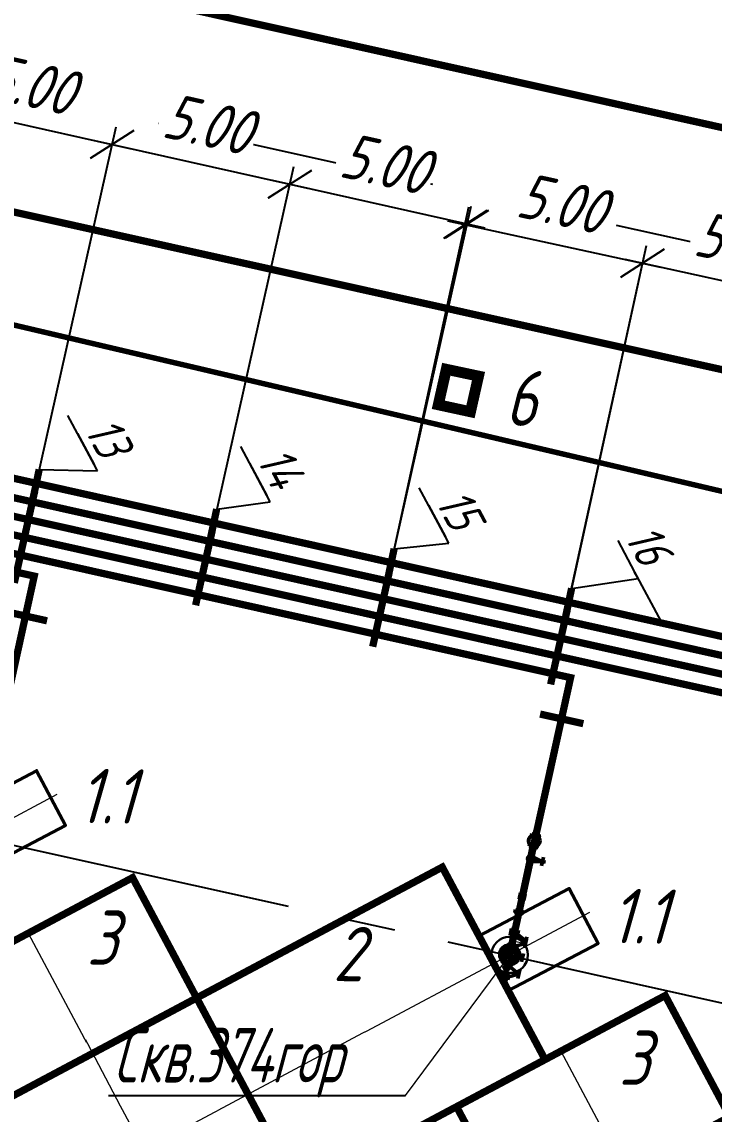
# Model space of a CAD drawing. Extents: x 5370511 to 5386565, y 1010429 to 1053793.
# Drawn here: x 5379832.48 to 5379851.52, y 1039465.04 to 1039495.09 of the extents above; entities that cross this region are included whole.
import ezdxf
from ezdxf import colors
from ezdxf.entities.mleader import LeaderData, LeaderLine
from ezdxf.math import Vec2, Vec3

# ---------------------------------------------------------------- set-up
doc = ezdxf.new("R2010")
doc.units = 0
doc.header["$PDMODE"] = 32
doc.header["$PDSIZE"] = 0.3
for name, pattern in [('DASHDOTX2', [50.8, 25.4, -12.7, 0, -12.7]), ('осевая2', [12.5, 8, -1.5, 1.5, -1.5]), ('Штрих 2x1', [3, 2, -1])]:
    doc.linetypes.add(name, pattern=pattern)
doc.layers.get('0').update_dxf_attribs({"linetype": 'CONTINUOUS'})
doc.layers.get('DEFPOINTS').update_dxf_attribs({"linetype": 'CONTINUOUS'})
for name, color, linetype in [('_0', 7, 'CONTINUOUS'), ('V_КП_куст_RED-CNT-MAJ', 7, 'CONTINUOUS'), ('ГП_опоры_схем', 7, 'CONTINUOUS'), ('ГП_Ось_проезда', 1, 'DASHDOTX2'), ('ГП_Ось_скважин', 1, 'CONTINUOUS'), ('ГП_проезд', 114, 'CONTINUOUS'), ('ГП_сооружения', 7, 'CONTINUOUS'), ('ОНиГМ сооружения', 7, 'CONTINUOUS')]:
    doc.layers.add(name, color=color, linetype=linetype)
doc.layers.add('ГП_экспл', color=170, linetype='CONTINUOUS', lineweight=25)
doc.layers.add('ТХ_трубопроводы_дренаж', color=250, linetype='CONTINUOUS', lineweight=35)
doc.styles.add('ГОСТ', font='gost_ful.shx', dxfattribs={"oblique": 15})
doc.styles.add('ГОСТ_НИПИ', font='gost_nipi.shx', dxfattribs={"oblique": 15})
doc.dimstyles.new('Модель М1000-Генплан', dxfattribs={"dimtxt": 1.25, "dimasz": 1, "dimexe": 0.5, "dimexo": 0, "dimgap": 0.5, "dimtad": 1, "dimzin": 0, "dimdsep": 46, "dimtxsty": 'ГОСТ', "dimblk": 'OBLIQUE', "dimcen": 0.09, "dimdle": 0.5, "dimaunit": 1, "dimadec": 0, "dimazin": 0, "dimtfac": 1, "dimtofl": 0, "dimtmove": 1, "dimatfit": 3, "dimldrblk": 'NONE', "dimfxl": 0.18, "dimtfill": 1, "dimtolj": 1, "dimtzin": 0, "dimarcsym": 0})

# ---------------------------------------------------------------- blocks, each defined once
blk = doc.blocks.new('A$C65CC1851')
at = {"layer": 'ОНиГМ сооружения', "color": 253, "lineweight": 50, "ltscale": 100}
for p, q in [((229.8920684871846, 4227.520214445423), (229.6697332665208, 4312.706613878603)), ((318.8920635324612, 4227.490516849153), (318.6732075091131, 4309.652273546904)), ((318.5990753617516, 3681.458198739012), (229.5990803165478, 3681.487896335311)), ((229.7445815484389, 3785.520239052159), (229.6720825860975, 3568.24988398602)), ((318.6738314062241, 3573.47603122599), (318.7445765936282, 3785.49054145586)), ((617.4043317308242, 3621.666600011231), (617.3242478913162, 3381.66531305539)), ((229.6900222572731, 3432.253946016077), (229.2121036920871, 2071.942495126103)), ((318.5899459964421, 3322.095884697861), (229.5899509512237, 3322.12558229416)), ((318.6232084946532, 3421.76547404076), (229.6232134494639, 3421.795171637059)), ((318.6595974613447, 3321.732414182392), (229.6596024161554, 3321.762111778662)), ((318.6765974317677, 3581.765465133358), (229.6766023865785, 3581.795162729628)), ((617.3636159951566, 3501.665794533765), (291.6591990735615, 3423.359586158243)), ((617.3636159951566, 3501.665794533765), (296.2549863016466, 3578.86591282353)), ((318.2493650020187, 2071.912785094813), (318.7014474263415, 3426.747471458366)), ((617.3640675462666, 3501.665956727695), (697.3640369555505, 3501.595995930955)), ((318.4495631604514, 2671.881716843433), (229.449568115233, 2671.911414439732)), ((318.2455459285702, 2171.881222311931), (229.2455508833227, 2171.910919908201)), ((318.1387895977532, 1851.943862519052), (229.1387945525203, 1851.973560115322)), ((229.1526425459015, 1411.837668426946), (229.3328651817137, 1951.942448149784)), ((293.9498133872985, 1823.098483491107), (253.9271253159095, 1755.111834511044)), ((253.9498156142072, 1823.111830725393), (253.9534861036227, 1834.11183011299)), ((253.9498156142072, 1823.111830725393), (293.9271230889863, 1755.098487276759)), ((253.9534861036227, 1834.11183011299), (293.9534838767431, 1834.098482878704)), ((257.4771862315829, 1834.110672681418), (257.4831872251671, 1851.121799025947)), ((257.4831872251671, 1851.121799025947), (289.8682401431288, 1851.110847400094)), ((289.8628886073566, 1834.099866191886), (289.8682401888655, 1851.110992753122)), ((293.9534838767431, 1834.098482878704), (293.9498133873276, 1823.098483491165)), ((318.2093232992047, 1951.912791775394), (318.0291563576902, 1411.974921029963)), ((176.0971159270557, 1519.144481771393), (176.0504943880951, 1331.613109702128)), ((176.0971148480894, 1519.140141516633), (229.1793029741966, 1519.126944933727)), ((318.0631008580385, 1511.974915270461), (229.063105812791, 1512.004612866789)), ((253.9260859517381, 1751.996989722247), (229.1426130239852, 1752.005259493249)), ((249.3758372954326, 1699.979693703586), (249.3656229511544, 1669.368576867739)), ((297.8758202565659, 1699.960491148988), (249.3758372954326, 1699.979693703586)), ((253.9234548265231, 1744.111835123447), (253.9271253159095, 1755.111834511044)), ((253.9234548265231, 1744.111835123447), (293.9234525996144, 1744.098487889161)), ((256.8405429671548, 1699.971487995557), (256.8413993975555, 1710.264826875064)), ((256.8413993976137, 1710.264826875064), (290.4216263979615, 1710.256782203156)), ((263.9234542697523, 1744.108498314861), (263.9005477580067, 1675.4605371668)), ((273.6431722841662, 1751.990410507628), (273.6426105466089, 1751.990410695085)), ((283.923453156327, 1744.101824697689), (283.899175434708, 1675.304981001071)), ((290.4175509658235, 1699.963444094872), (290.4216263979615, 1710.256782203156)), ((293.9271230889863, 1755.098487276759), (293.9234525996144, 1744.098487889161)), ((318.1426080692036, 1751.975561896979), (293.9260837248876, 1751.98364248802)), ((297.8758212639077, 1699.96351018647), (297.8655893238902, 1669.299661027791)), ((319.1143610344734, 1519.096759651846), (370.5984040756448, 1519.079580411257)), ((370.6143581672513, 1519.079575087701), (370.5518673988408, 1331.802529801062)), ((371.0023224022589, 1331.548058005515), (175.9122394268488, 1061.613140803878)), ((370.9122285708727, 1061.548073036771), (176.0023332581623, 1331.613125772594)), ((371.0504835321626, 1331.548041935021), (176.0504943880951, 1331.613109702128)), ((370.5651297708973, 1371.548206115142), (176.0604340720456, 1371.613273360534)), ((176.0704327531712, 1411.850858882652), (370.5785618673835, 1411.802525347332)), ((176.0774659103772, 1440.154318219109), (229.159675703122, 1440.141127763403)), ((176.0871535386395, 1479.1401370081), (229.1693633313407, 1479.126946552366)), ((319.0880049783445, 1440.110943914973), (370.5653408115613, 1440.093766912469)), ((319.1010138001875, 1479.096761878696), (370.6010109330091, 1479.079577314609)), ((636.5155260497704, 1263.763596932928), (371.4489047470561, 1398.995202074904)), ((636.4930025052454, 1196.263340850448), (371.8885761574784, 1331.494791766861)), ((636.5155260497704, 1263.763596932928), (570.0926567053102, 1230.198582326993)), ((636.5330444250139, 1316.263984328369), (636.4529605854477, 1076.262697372586)), ((636.555567969539, 1383.764240410877), (636.4754841300164, 1143.762953455036)), ((636.5363886594423, 1263.763578727841), (666.4208196479885, 1263.737444485276)), ((175.8855819671153, 981.7240561233484), (175.8722347328439, 941.724058350228)), ((370.8722238769114, 941.6589905830915), (175.8722347328439, 941.724058350228)), ((175.8855634626525, 981.6686006904638), (175.8988921924902, 1021.613143030729)), ((370.8855711111682, 981.658988356241), (175.8855819671153, 981.7240561233484)), ((175.8989106969384, 1021.668598463642), (175.9122394268488, 1061.613140803878)), ((175.8988921924902, 1021.613143030729), (370.8988813366013, 1021.54807526365)), ((370.9122285708727, 1061.548073036771), (175.9122394268488, 1061.613140803878)), ((228.5396211054176, 886.7275581637223), (228.5579665195546, 941.706478129141)), ((228.6771036835562, 1009.912415902509), (228.6715533132083, 993.2786476245965)), ((317.9697403191822, 993.2488505273359), (228.6715533132083, 993.2786476245965)), ((317.9752906895592, 1009.882618805277), (228.6771036835562, 1009.912415902509)), ((317.5397275065625, 887.0315802916302), (317.5579615648167, 941.6767805328127)), ((317.9752906895592, 1009.882618805277), (317.9697403191822, 993.2488505273359)), ((370.8855711111682, 981.658988356241), (370.8722238769114, 941.6589905830915)), ((370.8855526067346, 981.6035329233855), (370.8988813366013, 1021.54807526365)), ((370.8988998410205, 1021.603530696535), (370.9122285708727, 1061.548073036771)), ((636.4930025052454, 1196.263340850448), (371.6524584685394, 1061.494895010488)), ((636.1718007411837, 920.0695285613765), (636.0917169016466, 680.0682416055351)), ((636.4930025052454, 1196.263340850448), (666.3774334937625, 1196.237206607941)), ((218.2555089587113, 591.9043693295098), (218.2644368346664, 618.6601008339203)), ((636.1317588214297, 800.0688850834267), (300.0714051624527, 706.4612421800266)), ((636.1317588214297, 800.0688850834267), (300.2356407479965, 894.2641608380945)), ((328.2555028348579, 591.8676644352381), (328.2644307107548, 618.6233959396486)), ((636.1317588214297, 800.0688850834267), (666.0161898099468, 800.0427508409484)), ((370.7154133644071, 471.7174267824739), (175.6253303889971, 201.7825095808948)), ((175.7154242203396, 471.7824945496395), (175.7287714546546, 511.782492322789)), ((370.7154133644071, 471.7174267824739), (175.7154242203396, 471.7824945495522)), ((370.6253195330501, 201.7174418137583), (175.7154242203396, 471.7824945495522)), ((175.7287714546546, 511.782492322789), (175.742118688926, 551.7824900959095)), ((370.728760598693, 511.7174245556234), (175.7287714546546, 511.782492322789)), ((175.7421640904795, 551.9185529928072), (175.7555113247945, 591.9185507659859)), ((370.7421532345907, 551.853485225729), (175.7421640904795, 551.9185529928072)), ((370.7421532345907, 551.853485225729), (175.7421640904795, 551.9185529928072)), ((370.755500468862, 591.8534829988494), (175.7555113247945, 591.9185507659859)), ((228.4955493630841, 539.970860358444), (228.4899989927799, 523.337092080561)), ((317.7881859986956, 523.3072949833004), (228.4899989927799, 523.337092080561)), ((317.7937363690871, 539.9410632612417), (228.4955493630841, 539.970860358444)), ((317.7937363690871, 539.9410632612417), (317.7881859986956, 523.3072949833004)), ((370.7154133644362, 471.7174267825321), (370.728760598693, 511.7174245556234)), ((370.728760598693, 511.7174245556234), (370.7421078329935, 551.7174223288021)), ((370.7421532345907, 551.853485225729), (370.755500468862, 591.8534829988494)), ((635.7481826187868, 336.6289829003508), (370.9074671812414, 201.664540512953)), ((635.7481826187868, 336.6289829003508), (371.1435848701803, 471.6644372693263)), ((635.7882245387009, 456.6296263782133), (635.7081406991347, 216.628339422401)), ((635.7481826188159, 336.6289829002344), (665.6326136073621, 336.6028486576979)), ((175.5986359203816, 121.782514034654), (175.6253303889971, 201.7825095808948)), ((175.5986359203816, 121.782514034654), (370.5986250644492, 121.7174462675466)), ((370.6119722987642, 161.7174440406088), (175.6119831547257, 161.7825118077453)), ((175.6119831547257, 161.7825118077453), (370.6119722987642, 161.7174440406088)), ((175.6119831547257, 161.7825118077453), (369.6190135498327, 161.7177753719734)), ((370.6253195330501, 201.7174418137583), (175.6253303889971, 201.7825095808948)), ((236.5700706883508, 40.01216448246851), (236.5633970711933, 20.01216559583554)), ((309.5675363022019, 19.98780551011441), (236.5633970707713, 20.01216559522436)), ((236.5638219840766, 40.01630986336386), (309.5638179200905, 39.99195116083138)), ((236.5796778705844, 75.01216322521213), (236.5659273929487, 40.01216586498776)), ((309.5679612154781, 39.99194977828301), (236.5679652795079, 40.0163084808446)), ((236.5700706883799, 40.0121644824394), (309.5700666243065, 39.98780577990692)), ((309.5817454543139, 74.98780383137637), (236.5817495183437, 75.01216253396706)), ((243.1033707851893, 121.7599889956473), (243.0877712051151, 75.00999159895582)), ((303.1033674448845, 121.7399681442184), (303.0877678648103, 74.98997074749786)), ((309.5742099197232, 39.98780439735856), (309.5675363025512, 19.9878055107838)), ((309.5700666243065, 39.98780577990692), (309.5817454543139, 74.98780383137637)), ((370.5986250644492, 121.7174462675466), (370.6253195330501, 201.7174418137583))]:
    blk.add_line(p, q, dxfattribs=at)
at = {"layer": 'ОНиГМ сооружения', "color": 253, "lineweight": 18, "ltscale": 0.7}
for p, q in [((273.0587930670881, -1.997625804506242e-05), (273.815856149944, 4309.793726223783)), ((434.3183136330335, 4006.451989013585), (114.3183314478956, 4006.558766887843)), ((663.7984818273981, 3501.650300107081), (194.1719136876927, 3501.807005511539)), ((205.3952300720557, 2441.919567653764), (341.7879238572496, 2441.874056020286)), ((504.1907893313473, 1263.879066308669), (636.5155260497704, 1263.763596932928)), ((274.2705545954377, 1196.580108109687), (636.4930025052454, 1196.263340850448)), ((6.360904080793262e-06, 800.3791760177992), (636.1317588214297, 800.0688850834267)), ((273.1703718766221, 336.7499681817135), (635.7481826189323, 336.6289829002926))]:
    blk.add_line(p, q, dxfattribs=at)
at = {"layer": 'ОНиГМ сооружения', "color": 253, "lineweight": 50, "ltscale": 0.7}
for p, q in [((354.1269276867097, 3501.385616378131), (354.1534106046165, 3501.385607541306)), ((293.80252307716, 3196.823459256964), (253.8025253039086, 3196.836806491192)), ((293.6689526504488, 2796.529536339745), (253.668954877241, 2796.542883574031)), ((293.712593002012, 2996.545408895763), (253.7125952287752, 2996.558756130078)), ((273.6160439696978, 1672.522437656415), (273.6757136842061, 1851.116323212977)), ((318.1031427809794, 1631.975568384776), (229.103147735761, 1632.005265981017)), ((311.5615199832246, 1788.670643430785), (236.5749935987405, 1788.641117753577))]:
    blk.add_line(p, q, dxfattribs=at)
at = {"layer": 'ОНиГМ сооружения', "color": 253, "lineweight": 50}
for p, q in [((205.4235929449351, 2526.919562921685), (205.36686719922, 2356.919572385843)), ((229.1199423148937, 2526.911655903095), (205.4235929449351, 2526.919562921685)), ((341.8162867301289, 2526.874051288236), (319.0202403408475, 2526.881657892955)), ((341.8162867301289, 2526.874051288236), (341.7595609843993, 2356.874060752336)), ((229.0632165691932, 2356.911665367254), (205.36686719922, 2356.919572385843)), ((341.7595609843993, 2356.874060752336), (318.0632116144698, 2356.881967770983))]:
    blk.add_line(p, q, dxfattribs=at)
for points in [[(334.3770470309973, 4182.485347301146), (318.8920635324321, 4227.490516849153), (229.8920684871846, 4227.520214445423), (214.3770537115488, 4182.525389003917)], [(334.2595913693076, 3830.485366897396), (318.7445765936282, 3785.49054145586), (229.7445815484389, 3785.520239052159), (214.2595980499027, 3830.525408600224)], [(333.6820665973064, 1981.907630486996), (318.1720570345351, 1951.912804210471), (229.1720619892585, 1951.942501806712), (213.6820732778724, 1981.947672189883)], [(333.7020874487207, 2041.907627146749), (318.2120987373637, 2071.912797529891), (229.2121036920871, 2071.942495126103), (213.7020941292867, 2041.947668849549)]]:
    blk.add_lwpolyline(points, dxfattribs=at)
at = {"layer": 'ОНиГМ сооружения', "color": 253, "lineweight": 50, "ltscale": 100}
for points in [[(169.277619321394, 3884.540421232523), (379.3590257594769, 4128.47033466876)], [(379.2776076303562, 3884.470348252536), (169.3590374504856, 4128.540407648776)]]:
    blk.add_lwpolyline(points, dxfattribs=at)
at = {"layer": 'ОНиГМ сооружения', "color": 253, "lineweight": 50}
for points in [[(169.3680468336242, 4155.540406145621), (379.3680351426301, 4155.470333165664), (379.3590257594769, 4128.47033466876), (169.3590374504856, 4128.540407648776)], [(169.3770562167629, 4182.540404642525), (379.3770445257542, 4182.470331662509), (379.3680351426301, 4155.470333165664), (169.3680468336242, 4155.540406145621)], [(169.2596005551168, 3830.540424238774), (379.2595888641081, 3830.470351258758), (379.2685982472758, 3857.470349755662), (169.2686099382699, 3857.540422735648)], [(169.2686099382699, 3857.540422735648), (379.2685982472758, 3857.470349755662), (379.2776076303562, 3884.470348252536), (169.277619321394, 3884.540421232523)], [(168.6920862088446, 2011.962686158309), (378.6920745177777, 2011.892613178294), (378.6820640920923, 1981.892614848446), (168.6820757830283, 1981.962687828403)], [(168.7020966345153, 2041.962684488157), (378.7020849434775, 2041.892611508141), (378.6920745177777, 2011.892613178294), (168.6920862088446, 2011.962686158309)]]:
    blk.add_lwpolyline(points, close=True, dxfattribs=at)
at = {"layer": 'ОНиГМ сооружения', "color": 253, "lineweight": 50, "ltscale": 100}
blk.add_lwpolyline([(434.24132480403, -172.6700558683507), (-655.4082457076822, 1132.191551155048), (1493.775577624916, 2926.908490821385), (2583.425148136657, 1622.046883798045)], close=True, dxfattribs=at)
for centre, radius in [((274.5927105518931, 4006.844807974325), 160), ((274.1499054405722, 3501.780318385165), 79.97799620540171), ((274.1499054405722, 3501.780318385165), 52.44475474346836), ((274.1499054405722, 3501.780318385165), 36.52771521446993), ((273.712594115379, 2996.552082512935), 20.0000000000291), ((273.802524190527, 3196.830132874078), 20.0000000000291), ((273.668953763874, 2796.536209956917), 20.0000000000291), ((273.3250783554686, 800.3860052749224), 97.49999999997088)]:
    blk.add_circle(centre, radius, dxfattribs=at)
for centre, radius, start, end in [((274.0681118312059, 1789.024035692681), 37.49507355567766, 120.5543972184455, 239.2817281779408), ((274.0681118312059, 1789.024035692681), 37.49507355567766, 300.3384556097772, 59.74894497260394), ((273.562587814813, 1632.022132707818), 44.49999999999999, 359.9808816765033, 179.9808813129825), ((275.7805462395772, 797.6492997129681), 275.7940506979652, 111.2304638229099, 179.4328632383517), ((273.7238275106065, 800.3858722199511), 190.0000000000331, 120.9954878267041, 180.0104438879048), ((273.7238275106065, 800.3858722199511), 189.9999999999979, 15.22685054395937, 59.24647219815556), ((273.7238275105919, 800.3858722199802), 272.4999999999999, 5.311186511845752, 69.10560410118845), ((275.783270858723, 803.1238023895712), 275.7969215763479, 180.5701952812373, 248.7313309546304), ((273.7238275106065, 800.3858722199511), 189.9999999999979, 180.0104438879048, 344.6728989496829), ((273.7238275105919, 800.3858722199802), 272.4999999999999, 290.8561588891491, 354.5885770036567), ((273.0732447927585, 43.31000073542236), 43.31002312284319, 212.5429526077698, 327.4188103810236)]:
    blk.add_arc(centre, radius, start, end, dxfattribs=at)
blk.add_spline([(229.8155336661439, 4312.791225858469), (256.3139053254272, 4321.638871287578), (295.5708825115289, 4300.259082018223), (318.6732075090986, 4309.652273546846), (319.0597445426101, 4309.425809421198)], degree=3, dxfattribs=at)
blk = doc.blocks.new('22')
at = {"layer": 'ОНиГМ сооружения', "color": 253, "lineweight": 18}
for p, q in [((-424.9234061357565, -5.590775122866035), (-424.9234061376192, 11.40922487527132)), ((-421.9227852644399, 8.909224869683385), (-409.9300340842456, 8.909224828705192))]:
    blk.add_line(p, q, dxfattribs=at)
at = {"layer": 'ОНиГМ сооружения', "color": 253, "linetype": 'Штрих 2x1', "const_width": 0.2000000000000001}
blk.add_lwpolyline([(-421.9234051085077, 12.15922609437257), (-409.9234048882499, 12.15922483056784), (-409.9221652047709, 5.659226330928504), (-421.9221654250287, 5.659226325340569)], close=True, dxfattribs=at)
at = {"layer": 'ОНиГМ сооружения', "color": 253, "const_width": 0.2000000000000001}
blk.add_lwpolyline([(-427.9234061357565, -5.59077512472868), (-421.9234061348252, -5.590775121003389), (-421.9234048621729, 8.415901479311287), (-427.9234060808085, 8.411362650804222)], close=True, dxfattribs=at)
at = {"layer": 'ОНиГМ сооружения', "lineweight": 30}
blk.add_circle((-424.9234061348252, 8.909224879927933), 0.4999999999999999, dxfattribs=at)
at = {"layer": 'ОНиГМ сооружения', "color": 253, "ltscale": 100, "xscale": 0.001, "yscale": 0.001, "zscale": 0.001, "rotation": 49.75852423724896}
blk.add_blockref('A$C65CC1851', (-424.4896373949014, 8.184060024097562), dxfattribs=at)
blk = doc.blocks.new('77')
at = {"layer": 'ГП_опоры_схем', "color": 253, "const_width": 0.2}
for points in [[(-30.3053783820942, -27.59619983565062), (25.1851463727653, 37.10345481242985), (31.50255876360461, 31.68524152133614)], [(15.68957402464002, 24.80317851901054), (14.09545172983781, 26.1702272798866)], [(15.63610050780699, 24.84911393560469), (14.14895709278062, 26.12432917486876)], [(15.63610050780699, 24.84911393560469), (14.14895709278062, 26.12432917486876)], [(12.47391688544303, 20.97349573671818), (10.87979459087364, 22.34054449666291)], [(9.178843006957322, 17.21193568315357), (7.584720712155104, 18.57898444309831)], [(6.290949995163828, 13.10278206318617), (4.330163406440988, 14.78430536203086)], [(6.237508969381452, 13.14875540696084), (4.3836704287678, 14.73840919230133)], [(6.237508969381452, 13.14875540696084), (4.3836704287678, 14.73840919230133)]]:
    blk.add_lwpolyline(points, dxfattribs=at)
at = {"layer": 'ГП_опоры_схем', "color": 1, "const_width": 0.2}
for points in [[(13.63156379666179, 26.55422551650554), (14.2280235318467, 26.05339813325554)], [(10.3745784657076, 22.76068377494812), (10.97103820112534, 22.25985639169812)], [(7.117593134753406, 18.96714203525335), (7.714052870636806, 18.46631465200335)], [(3.860378549899906, 15.17333327047527), (4.456838285317644, 14.67250588722527)]]:
    blk.add_lwpolyline(points, dxfattribs=at)
at = {"layer": 'ГП_опоры_схем', "color": 253, "const_width": 0.2, "elevation": 5.528364043543425e-10}
for points in [[(17.06672838144004, 25.08862169086933), (16.27425759797916, 24.16459516528994)], [(7.637132913339883, 13.40726608224213), (6.844662130111828, 12.48323955573142)]]:
    blk.add_lwpolyline(points, dxfattribs=at)
at = {"layer": 'ГП_сооружения', "lineweight": 30, "const_width": 0.2999999999999998}
blk.add_lwpolyline([(6.691620114957914, 26.34793790057302), (7.27441580966115, 27.04145407676697), (8.035581261385232, 26.38551658950746), (7.450009440071881, 25.69439049530774)], close=True, dxfattribs=at)
at = {"layer": 'ТХ_трубопроводы_дренаж', "color": 84, "ltscale": 5, "const_width": 0.2000000000000001}
blk.add_lwpolyline([(-23.32947281375527, -17.09355361573398), (53.35986332106404, 72.22959899157286)], dxfattribs=at)
at = {"layer": 'ТХ_трубопроводы_дренаж', "color": 253, "ltscale": 5, "const_width": 0.2000000000000001}
for points in [[(-31.15869610849768, -27.05505161453038), (43.95464348280802, 60.52399278059602), (51.02646204875782, 54.45875293575227)], [(-30.68319801660255, -27.26870585139841), (34.55475944885984, 48.79605180770159), (41.26497985702008, 43.07377681974322)], [(-29.92755872779526, -27.92369383666664), (15.78473531990312, 25.37494861055166), (21.7260241121985, 20.30896281450987)], [(-29.64150296361186, -28.33215458225459), (6.385679464787245, 13.67404866218567), (11.97642255597748, 8.909754571504891)]]:
    blk.add_lwpolyline(points, dxfattribs=at)
at = {"layer": '_0', "lineweight": 15}
for p in [(456.4259649012238, 22.77617477718741), (446.649430249352, 11.39989607036114), (436.9004466214683, -9.313225746154785e-10)]:
    blk.add_blockref('22', p, dxfattribs=at)
blk = doc.blocks.new('_None')
blk = doc.blocks.new('_Oblique')
at = {"color": 0, "linetype": 'ByBlock', "lineweight": -2}
blk.add_line((-0.5, -0.5), (0.5, 0.5), dxfattribs=at)
blk = doc.blocks.new('*D338')
at = {"layer": '_0', "color": 0, "lineweight": -2, "transparency": 16777216}
for p, q in [((5379827.957848848, 1039483.472340375), (5379830.16084699, 1039493.303630445)), ((5379829.563617256, 1039492.925058595), (5379835.454403387, 1039491.605049644)), ((5379832.872833395, 1039482.370989306), (5379835.075831537, 1039492.202279377))]:
    blk.add_line(p, q, dxfattribs=at)
at = {"layer": 'DEFPOINTS', "color": 0, "lineweight": 15, "transparency": 16777216}
for p in [(5379834.966502596, 1039491.714378584), (5379827.957848848, 1039483.472340373), (5379832.872833395, 1039482.370989305)]:
    blk.add_point(p, dxfattribs=at)
at = {"layer": '_0', "color": 0, "lineweight": -2, "transparency": 16777216}
for p, rotation in [((5379830.051518048, 1039492.815729654), 167.3697837585457), ((5379834.966502596, 1039491.714378585), 347.3697837585457)]:
    blk.add_blockref('_Oblique', p, dxfattribs=dict(at, rotation=rotation))
at = {"layer": '_0', "color": 0, "lineweight": 15, "transparency": 16777216, "insert": (5379832.739325209, 1039493.366076039), "char_height": 1.25, "attachment_point": 5, "rotation": 347.3697837585456, "style": 'ГОСТ', "bg_fill": 3, "box_fill_scale": 1.1, "bg_fill_color": 256, "bg_fill_true_color": 13158600, "bg_fill_transparency": 0}
blk.add_mtext('\\A1;5.00', dxfattribs=at)
blk = doc.blocks.new('*D339')
at = {"layer": '_0', "color": 0, "lineweight": -2, "transparency": 16777216}
for p, q in [((5379832.87252967, 1039482.369632103), (5379835.072788656, 1039492.20151863)), ((5379834.47566428, 1039491.822780621), (5379840.339442763, 1039490.510536905)), ((5379837.760445769, 1039481.275774755), (5379839.960704755, 1039491.107661281))]:
    blk.add_line(p, q, dxfattribs=at)
at = {"layer": 'DEFPOINTS', "color": 0, "lineweight": 15, "transparency": 16777216}
for p in [(5379839.851511572, 1039490.619730088), (5379832.872529671, 1039482.369632103), (5379837.760445768, 1039481.275774755)]:
    blk.add_point(p, dxfattribs=at)
at = {"layer": '_0', "color": 0, "lineweight": -2, "transparency": 16777216}
for p, rotation in [((5379834.963595472, 1039491.713587437), 167.3857257523914), ((5379839.851511572, 1039490.619730089), 347.3857257523914)]:
    blk.add_blockref('_Oblique', p, dxfattribs=dict(at, rotation=rotation))
at = {"layer": '_0', "color": 0, "lineweight": 15, "transparency": 16777216, "insert": (5379837.608111521, 1039492.275063626), "char_height": 1.25, "attachment_point": 5, "rotation": 347.3857257523914, "style": 'ГОСТ', "bg_fill": 3, "box_fill_scale": 1.1, "bg_fill_color": 256, "bg_fill_true_color": 13158600, "bg_fill_transparency": 0}
blk.add_mtext('\\A1;5.00', dxfattribs=at)
blk = doc.blocks.new('*D340')
at = {"layer": '_0', "color": 0, "lineweight": -2, "transparency": 16777216}
for p, q in [((5379837.760051007, 1039481.274009419), (5379839.95863078, 1039491.105863909)), ((5379839.361567752, 1039490.727029196), (5379845.214026382, 1039489.418314021)), ((5379842.636611897, 1039480.183522559), (5379844.83519167, 1039490.01537705))]:
    blk.add_line(p, q, dxfattribs=at)
at = {"layer": 'DEFPOINTS', "color": 0, "lineweight": 15, "transparency": 16777216}
for p in [(5379844.726077512, 1039489.527428177), (5379837.760051007, 1039481.274009419), (5379842.636611897, 1039480.183522558)]:
    blk.add_point(p, dxfattribs=at)
at = {"layer": '_0', "color": 0, "lineweight": -2, "transparency": 16777216}
for p, rotation in [((5379839.849516623, 1039490.617915039), 167.3950053248006), ((5379844.726077512, 1039489.527428179), 347.3950053248006)]:
    blk.add_blockref('_Oblique', p, dxfattribs=dict(at, rotation=rotation))
at = {"layer": '_0', "color": 0, "lineweight": 15, "transparency": 16777216, "insert": (5379842.477025478, 1039491.184022589), "char_height": 1.25, "attachment_point": 5, "rotation": 347.39500532480065, "style": 'ГОСТ', "bg_fill": 3, "box_fill_scale": 1.1, "bg_fill_color": 256, "bg_fill_true_color": 13158600, "bg_fill_transparency": 0}
blk.add_mtext('\\A1;5.00', dxfattribs=at)
blk = doc.blocks.new('*D341')
at = {"layer": '_0', "color": 0, "lineweight": -2, "transparency": 16777216}
for p, q in [((5379842.636537266, 1039480.183180004), (5379844.775083711, 1039489.998663524)), ((5379844.180104258, 1039489.616564781), (5379850.036754403, 1039488.34054834)), ((5379847.516109214, 1039479.120044274), (5379849.65465566, 1039488.935527794))]:
    blk.add_line(p, q, dxfattribs=at)
at = {"layer": 'DEFPOINTS', "color": 0, "lineweight": 15, "transparency": 16777216}
for p in [(5379849.548215305, 1039488.446988695), (5379842.636537267, 1039480.183180003), (5379847.516109214, 1039479.120044273)]:
    blk.add_point(p, dxfattribs=at)
at = {"layer": '_0', "color": 0, "lineweight": -2, "transparency": 16777216}
for p, rotation in [((5379844.668643356, 1039489.510124426), 167.7087771267343), ((5379849.548215305, 1039488.446988696), 347.7087771267343)]:
    blk.add_blockref('_Oblique', p, dxfattribs=dict(at, rotation=rotation))
at = {"layer": '_0', "color": 0, "lineweight": 15, "transparency": 16777216, "insert": (5379847.340101194, 1039490.094269794), "char_height": 1.25, "attachment_point": 5, "rotation": 347.70877712673433, "style": 'ГОСТ', "bg_fill": 3, "box_fill_scale": 1.1, "bg_fill_color": 256, "bg_fill_true_color": 13158600, "bg_fill_transparency": 0}
blk.add_mtext('\\A1;5.00', dxfattribs=at)
blk = doc.blocks.new('*D342')
at = {"layer": '_0', "color": 0, "lineweight": -2, "transparency": 16777216}
for p, q in [((5379847.516034524, 1039479.119701455), (5379849.654580969, 1039488.935184976)), ((5379849.059601516, 1039488.553086233), (5379854.916251662, 1039487.277069792)), ((5379852.395606473, 1039478.056565724), (5379854.534152918, 1039487.872049245))]:
    blk.add_line(p, q, dxfattribs=at)
at = {"layer": 'DEFPOINTS', "color": 0, "lineweight": 15, "transparency": 16777216}
for p in [(5379854.427712563, 1039487.383510146), (5379847.516034525, 1039479.119701454), (5379852.395606473, 1039478.056565723)]:
    blk.add_point(p, dxfattribs=at)
at = {"layer": '_0', "color": 0, "lineweight": -2, "transparency": 16777216}
for p, rotation in [((5379849.548140614, 1039488.446645878), 167.7087771267343), ((5379854.427712563, 1039487.383510147), 347.7087771267343)]:
    blk.add_blockref('_Oblique', p, dxfattribs=dict(at, rotation=rotation))
at = {"layer": '_0', "color": 0, "lineweight": 15, "transparency": 16777216, "insert": (5379852.219598455, 1039489.030791247), "char_height": 1.25, "attachment_point": 5, "rotation": 347.70877712673433, "style": 'ГОСТ', "bg_fill": 3, "box_fill_scale": 1.1, "bg_fill_color": 256, "bg_fill_true_color": 13158600, "bg_fill_transparency": 0}
blk.add_mtext('\\A1;5.00', dxfattribs=at)

msp = doc.modelspace()

# ---------------------------------------------------------------- linework, layer by layer
at = {"lineweight": 15}
msp.add_line((5379843.031028322, 1039465.55059008), (5379845.872316486, 1039469.373237493), dxfattribs=at)
at = {"layer": 'V_КП_куст_RED-CNT-MAJ', "color": 40, "lineweight": 15, "const_width": 0.15, "elevation": 49}
msp.add_lwpolyline([(5379930.151836905, 1039469.764819965), (5379922.87442618, 1039468.394587084), (5379916.289906364, 1039467.153352813), (5379903.836373996, 1039469.926721312), (5379777.427464971, 1039499.632688846), (5379767.544226262, 1039502.108078629), (5379765.834590768, 1039503.189634673), (5379759.732622855, 1039504.984376181)], dxfattribs=at)
at = {"layer": 'ГП_Ось_проезда', "color": 253, "ltscale": 0.2}
msp.add_lwpolyline([(5379760.557248451, 1039470.73379925), (5379768.708722563, 1039507.337125192), (5379921.954656829, 1039473.209663687), (5379913.803182715, 1039436.606337748)], close=True, dxfattribs=at)
at = {"layer": 'ГП_Ось_скважин', "color": 253, "linetype": 'осевая2'}
msp.add_lwpolyline([(5379746.584625736, 1039491.518046781), (5379920.149313151, 1039452.865601412)], dxfattribs=at)
at = {"layer": 'ГП_проезд', "color": 253, "const_width": 0.2}
msp.add_lwpolyline([(5379765.583250069, 1039462.187596411), (5379755.813104722, 1039464.363500284), (5379766.242900648, 1039511.215898094), (5379925.833405472, 1039475.675487734), (5379916.26900918, 1039432.727585297), (5379900.538387608, 1039436.23071831, 0.4134332961941753), (5379893.381115825, 1039431.694023446), (5379893.143758839, 1039430.63449859), (5379886.799182341, 1039432.04742077), (5379887.029505293, 1039433.07575203, 0.4149942592872639), (5379882.480705225, 1039440.252121466), (5379835.156030585, 1039450.791214575, 0.4142135623195276), (5379827.995262576, 1039446.238918283), (5379827.770474794, 1039445.229532689), (5379821.44470617, 1039446.638266399, 0.3099728372466951), (5379817.347134067, 1039450.659868116), (5379765.583250069, 1039462.187596411)], format="xyb", dxfattribs=at)
msp.add_lwpolyline([(5379765.740234216, 1039479.056161118), (5379769.870314433, 1039497.601846263, -0.4142134793430193), (5379777.031080781, 1039502.154142926), (5379912.219373109, 1039472.048070196, -0.4142136454082741), (5379916.771671062, 1039464.887301819), (5379912.641590845, 1039446.341616675, -0.4142134793289701), (5379905.480824498, 1039441.789320014), (5379770.292532169, 1039471.895392741, -0.4142136454057272)], format="xyb", close=True, dxfattribs=at)
at = {"layer": 'ОНиГМ сооружения', "lineweight": 30}
msp.add_circle((5379845.891717466, 1039469.421441574), 0.4999999999999999, dxfattribs=at)
msp.add_circle((5379845.891717466, 1039469.421441574), 0.4999999999999999, dxfattribs=at)

# ---------------------------------------------------------------- texts
at = {"layer": 'ГП_экспл', "color": 0, "style": 'ГОСТ', "oblique": 15}
for s, rotation, p in [('6', 0.8953654390329426, (5379845.769205427, 1039483.965297466, -1.801899746256552e-05)), ('1.1', 359.1033826822368, (5379834.024266, 1039473.049709649, -1.80184445620326e-05)), ('1.1', 359.1033826822368, (5379848.656229908, 1039469.745549799, -1.80184445620326e-05)), ('3', 359.1033826822368, (5379834.26188917, 1039469.152940085, -1.801899746256552e-05)), ('2', 359.1033826822368, (5379841.036781111, 1039468.702493057)), ('3', 359.1033826822368, (5379848.893853073, 1039465.848780236, -1.801899746256552e-05))]:
    msp.add_text(s, height=1.5, rotation=rotation, dxfattribs=at).set_placement(p)

# ---------------------------------------------------------------- leaders
at = {"layer": '_0', "color": 4, "lineweight": 15}
ml = msp.add_multileader_mtext('Standard', dxfattribs=at)
ml.set_content('\\L{\\L13}', color=4, style='ГОСТ_НИПИ')
ml.set_leader_properties()
ml.set_arrow_properties(name='NONE')
ml.build(insert=Vec2(0, 0))
ml.multileader.update_dxf_attribs({"text_left_attachment_type": 8, "text_right_attachment_type": 8, "dogleg_length": 0.2, "arrow_head_size": 0})
ctx = ml.context
ctx.base_point, ctx.char_height, ctx.arrow_head_size, ctx.landing_gap_size, ctx.plane_origin, ctx.plane_x_axis, ctx.plane_y_axis = Vec3(5379833.883807312, 1039484.006864823), 1, 0, 0, Vec3(5379832.958036714, 1039482.772878602), Vec3(0.4702288900906857, -0.8825444979852755), Vec3(0.8825444979852755, 0.4702288900906857)
ctx.left_attachment, ctx.right_attachment, ctx.text_align_type = 8, 8, 2
notes = []
notes.append((ctx, [(1, (1, 1, 0), (5379834.563374254, 1039482.731426247), (-0.4702288900906857, 0.8825444979852755), 0.2000000000000001, [(0, [(5379832.958036714, 1039482.772878602)], 0, [])])]))
ctx.mtext.insert, ctx.mtext.text_direction, ctx.mtext.rotation, ctx.mtext.alignment, ctx.mtext.flow_direction = Vec3(5379835.528381875, 1039483.472209816), Vec3(0.4702288900906857, -0.8825444979852755), 5.201939092949404, 3, 5
ml = msp.add_multileader_mtext('Standard', dxfattribs=at)
ml.set_content('\\L{\\L14}', color=4, style='ГОСТ_НИПИ')
ml.set_leader_properties()
ml.set_arrow_properties(name='NONE')
ml.build(insert=Vec2(0, 0))
ml.multileader.update_dxf_attribs({"text_left_attachment_type": 8, "text_right_attachment_type": 8, "dogleg_length": 0.2, "arrow_head_size": 0})
ctx = ml.context
ctx.base_point, ctx.char_height, ctx.arrow_head_size, ctx.landing_gap_size, ctx.plane_origin, ctx.plane_x_axis, ctx.plane_y_axis = Vec3(5379838.729394669, 1039482.974637987), 1, 0, 0, Vec3(5379837.837878165, 1039481.682200276), Vec3(0.4702288900906857, -0.8825444979852755), Vec3(0.8825444979852755, 0.4702288900906857)
ctx.left_attachment, ctx.right_attachment, ctx.text_align_type = 8, 8, 2
notes.append((ctx, [(1, (1, 1, 0), (5379839.311763576, 1039481.881624592), (-0.4702288900906857, 0.8825444979852755), 0.2000000000000001, [(0, [(5379837.837878165, 1039481.682200276)], 0, [])])]))
ctx.mtext.insert, ctx.mtext.text_direction, ctx.mtext.rotation, ctx.mtext.alignment, ctx.mtext.flow_direction = Vec3(5379840.276771196, 1039482.62240816), Vec3(0.4702288900906857, -0.8825444979852755), 5.201939092949404, 3, 5
ml = msp.add_multileader_mtext('Standard', dxfattribs=at)
ml.set_content('\\L{\\L15}', color=4, style='ГОСТ_НИПИ')
ml.set_leader_properties()
ml.set_arrow_properties(name='NONE')
ml.build(insert=Vec2(0, 0))
ml.multileader.update_dxf_attribs({"text_left_attachment_type": 8, "text_right_attachment_type": 8, "dogleg_length": 0.2, "arrow_head_size": 0})
ctx = ml.context
ctx.base_point, ctx.char_height, ctx.arrow_head_size, ctx.landing_gap_size, ctx.plane_origin, ctx.plane_x_axis, ctx.plane_y_axis = Vec3(5379843.543637423, 1039482.017748084), 1, 0, 0, Vec3(5379842.717376152, 1039480.591598714), Vec3(0.4702288900906857, -0.8825444979852755), Vec3(0.8825444979852755, 0.4702288900906857)
ctx.left_attachment, ctx.right_attachment, ctx.text_align_type = 8, 8, 2
notes.append((ctx, [(1, (1, 1, 0), (5379844.223204365, 1039480.742309509), (-0.4702288900906857, 0.8825444979852755), 0.2000000000000001, [(0, [(5379842.717376152, 1039480.591598714)], 0, [])])]))
ctx.mtext.insert, ctx.mtext.text_direction, ctx.mtext.rotation, ctx.mtext.alignment, ctx.mtext.flow_direction = Vec3(5379845.188211985, 1039481.483093077), Vec3(0.4702288900906857, -0.8825444979852755), 5.201939092949404, 3, 5
ml = msp.add_multileader_mtext('Standard', dxfattribs=at)
ml.set_content('\\L{\\L16}', color=4, style='ГОСТ_НИПИ')
ml.set_leader_properties()
ml.set_arrow_properties(name='NONE')
ml.build(insert=Vec2(0, 0))
ml.multileader.update_dxf_attribs({"text_left_attachment_type": 8, "text_right_attachment_type": 8, "dogleg_length": 0.2, "arrow_head_size": 0})
ctx = ml.context
ctx.base_point, ctx.char_height, ctx.arrow_head_size, ctx.landing_gap_size, ctx.plane_origin, ctx.plane_x_axis, ctx.plane_y_axis = Vec3(5379848.822056046, 1039480.898623026), 1, 0, 0, Vec3(5379847.596874141, 1039479.500997153), Vec3(0.4702288900906857, -0.8825444979852755), Vec3(0.8825444979852755, 0.4702288900906857)
ctx.left_attachment, ctx.right_attachment, ctx.text_align_type = 8, 8, 2
notes.append((ctx, [(1, (1, 1, 0), (5379849.422424589, 1039479.771827191), (-0.4702288900906857, 0.8825444979852755), 0.2000000000000001, [(0, [(5379847.596874141, 1039479.500997153)], 0, [])])]))
ctx.mtext.insert, ctx.mtext.text_direction, ctx.mtext.rotation, ctx.mtext.alignment, ctx.mtext.flow_direction = Vec3(5379850.387432209, 1039480.512610758), Vec3(0.4702288900906857, -0.8825444979852755), 5.201939092949404, 3, 5
for ctx, leaders in notes:
    for number, flags, end, landing, length, lines in leaders:
        leader = LeaderData()
        leader.index, (leader.has_last_leader_line, leader.has_dogleg_vector, leader.attachment_direction) = number, flags
        leader.last_leader_point, leader.dogleg_vector, leader.dogleg_length = Vec3(end), Vec3(landing), length
        for number, points, colour, breaks in lines:
            line = LeaderLine()
            line.index, line.vertices, line.color, line.breaks = number, Vec3.list(points), colors.encode_raw_color(colour), breaks
            leader.lines.append(line)
        ctx.leaders.append(leader)

# ---------------------------------------------------------------- next in the draw order: texts
at = {"color": 1, "lineweight": 15, "insert": (5379834.995716973, 1039467.409649219), "char_height": 1.5, "attachment_point": 1, "style": 'ГОСТ_НИПИ', "bg_fill": 3, "box_fill_scale": 1.5, "bg_fill_color": 256, "bg_fill_transparency": 0}
msp.add_mtext_dynamic_manual_height_columns('{\\W0.8;\\C256;Скв.374гор}', width=6.172293962784288, gutter_width=5, heights=[0], dxfattribs=at)

# ---------------------------------------------------------------- next in the draw order: linework, layer by layer
at = {"layer": 'ГП_экспл', "color": 0}
msp.add_line((5379834.867918502, 1039465.550590079), (5379843.031028322, 1039465.55059008), dxfattribs=at)

# ---------------------------------------------------------------- next in the draw order: block references
at = {"layer": '_0', "lineweight": 15, "rotation": 298.0491553101125}
msp.add_blockref('77', (5379817.751633399, 1039479.044894789), dxfattribs=at)

# ---------------------------------------------------------------- next in the draw order: dimensions: what is measured, and where the dimension line sits
at = {"layer": '_0', "lineweight": 15}
dim = msp.add_linear_dim(base=(5379834.966502596, 1039491.714378584), p1=(5379827.957848849, 1039483.472340373), p2=(5379832.872833396, 1039482.370989305), angle=347.36978376483313, dimstyle='Модель М1000-Генплан', override={"dimrnd": 0.1}, dxfattribs=at)
dim.commit()
dim.dimension.update_dxf_attribs({"geometry": '*D338', "text_midpoint": (5379832.49333509, 1039492.268299257), "dimtype": 161})

# ---------------------------------------------------------------- next in the draw order: dimensions: what is measured, and where the dimension line sits
dim = msp.add_linear_dim(base=(5379839.851511572, 1039490.619730088), p1=(5379832.87252967, 1039482.369632103), p2=(5379837.760445769, 1039481.275774755), angle=347.3857257547414, dimstyle='Модель М1000-Генплан', override={"dimrnd": 0.1}, dxfattribs=at)
dim.commit()
dim.dimension.update_dxf_attribs({"geometry": '*D339', "text_midpoint": (5379837.362426857, 1039491.177218442), "dimtype": 161})

# ---------------------------------------------------------------- next in the draw order: dimensions: what is measured, and where the dimension line sits
dim = msp.add_linear_dim(base=(5379844.726077512, 1039489.527428177), p1=(5379837.760051008, 1039481.274009419), p2=(5379842.636611897, 1039480.183522558), angle=347.39500531042137, dimstyle='Модель М1000-Генплан', override={"dimrnd": 0.1}, dxfattribs=at)
dim.commit()
dim.dimension.update_dxf_attribs({"geometry": '*D340', "text_midpoint": (5379842.231518622, 1039490.086137629), "dimtype": 161})

# ---------------------------------------------------------------- next in the draw order: dimensions: what is measured, and where the dimension line sits
dim = msp.add_linear_dim(base=(5379849.548215305, 1039488.446988695), p1=(5379842.636537266, 1039480.183180004), p2=(5379847.516109215, 1039479.120044272), angle=347.7087771126161, dimstyle='Модель М1000-Генплан', override={"dimrnd": 0.1}, dxfattribs=at)
dim.commit()
dim.dimension.update_dxf_attribs({"geometry": '*D341', "text_midpoint": (5379847.100610393, 1039488.995056822), "dimtype": 161})

# ---------------------------------------------------------------- next in the draw order: dimensions: what is measured, and where the dimension line sits
dim = msp.add_linear_dim(base=(5379854.427712563, 1039487.383510146), p1=(5379847.516034525, 1039479.119701454), p2=(5379852.395606474, 1039478.056565723), angle=347.70877712436106, dimstyle='Модель М1000-Генплан', override={"dimrnd": 0.1}, dxfattribs=at)
dim.commit()
dim.dimension.update_dxf_attribs({"geometry": '*D342', "text_midpoint": (5379851.980107655, 1039487.931578274), "dimtype": 161})

doc.saveas('drawing.dxf')
